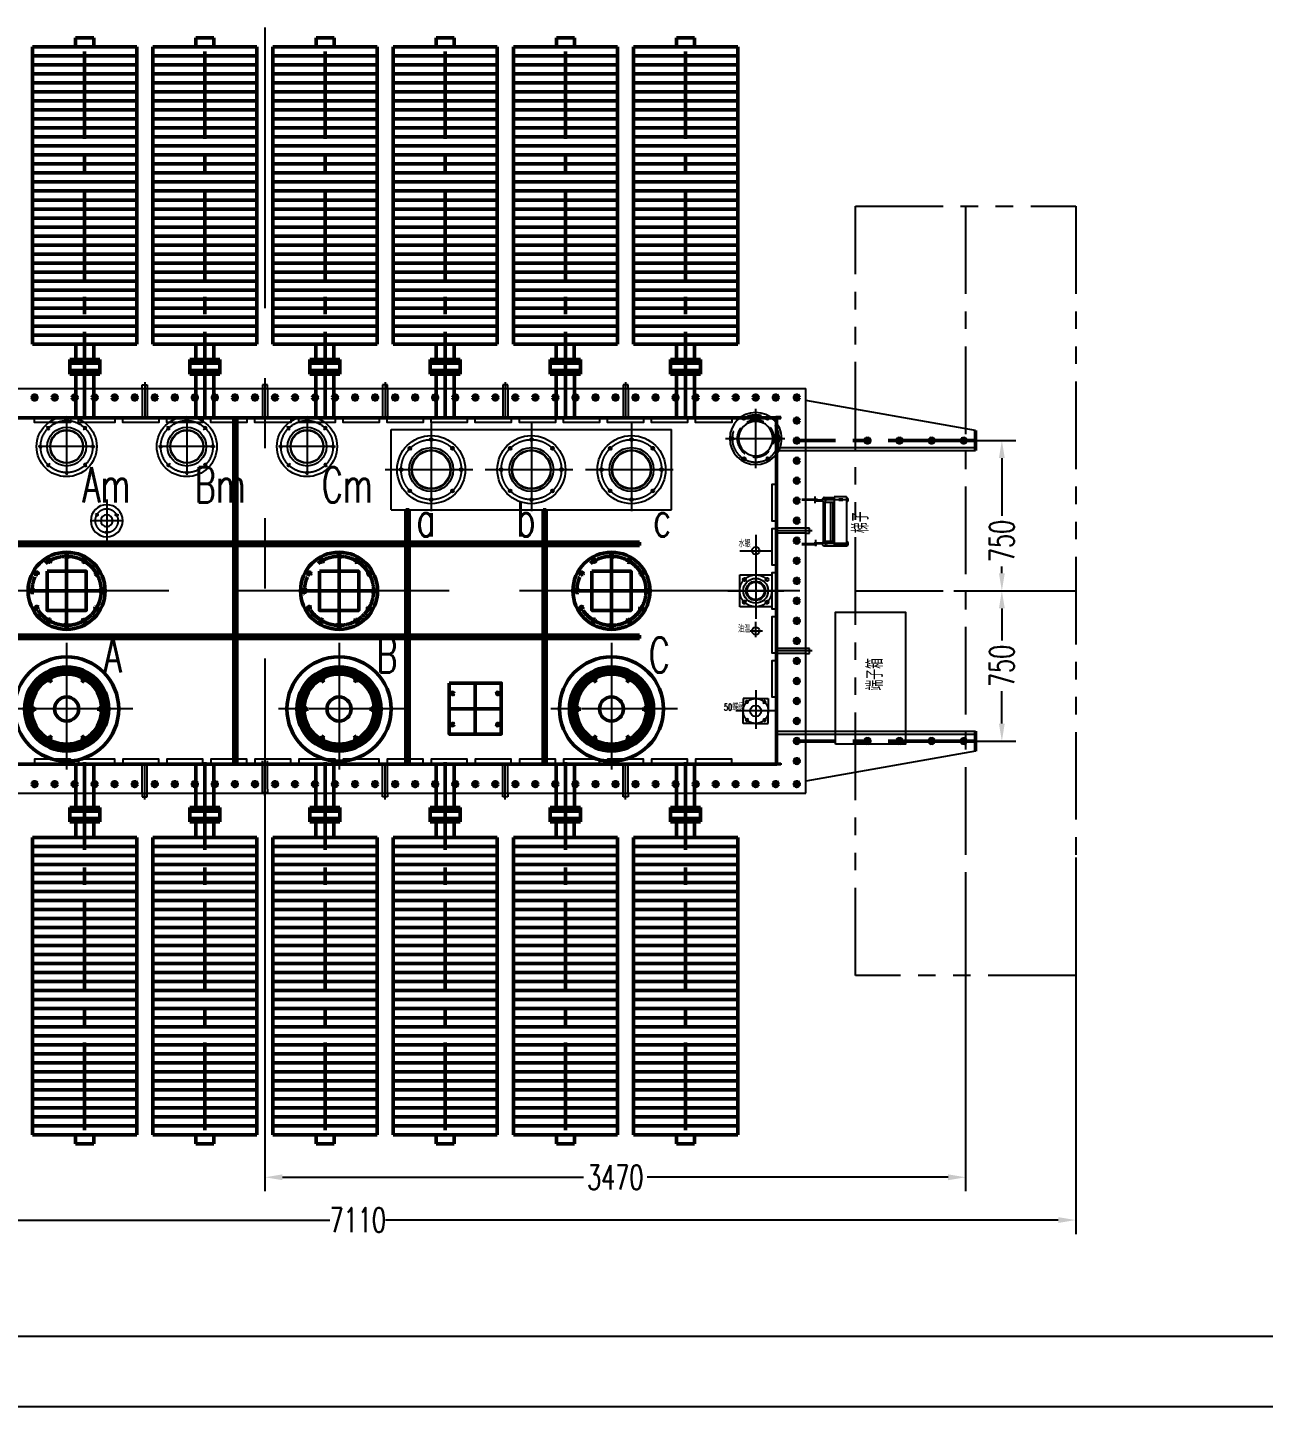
# Model space of a CAD drawing. Header units: millimetres. Extents: x -875 to 19915, y -350 to 14350.
# Drawn here: x 2705 to 8874, y -350 to 6534 of the extents above; entities that cross this region are included whole.
import ezdxf

# ---------------------------------------------------------------- set-up
doc = ezdxf.new("R2010")
doc.units = ezdxf.units.MM
doc.header["$LTSCALE"] = 350
for name, pattern in [('ACAD_ISO02W100', [15, 12, -3]), ('ACAD_ISO04W100', [30, 24, -3, 0, -3]), ('ACISOTGB', [9, 4, -1, 1, -1, 1, -1]), ('CENTER', [2, 1.25, -0.25, 0.25, -0.25]), ('DASHED', [0.75, 0.5, -0.25]), ('DASHED2', [0.375, 0.25, -0.125]), ('DIVIDE', [1.25, 0.5, -0.25, 0, -0.25, 0, -0.25]), ('PHANTOM', [2.5, 1.25, -0.25, 0.25, -0.25, 0.25, -0.25])]:
    doc.linetypes.add(name, pattern=pattern)
for name, color, linetype, lineweight in [('0粗实线层', 7, 'Continuous', 50), ('1虚线层', 5, 'DASHED', 25), ('2中心线层', 1, 'CENTER', 25), ('3双点划线层', 4, 'PHANTOM', 25), ('4细实线层', 2, 'Continuous', 25), ('5文字层', 6, 'Continuous', 25), ('6标注层', 3, 'Continuous', 25), ('tablist', 3, 'Continuous', 25), ('细实线', 3, 'Continuous', 20)]:
    doc.layers.add(name, color=color, linetype=linetype, lineweight=lineweight)
for name, color, linetype in [('1', 5, 'DASHED2'), ('2', 2, 'CENTER'), ('3中心线层', 1, 'CENTER'), ('4', 2, 'Continuous'), ('5', 3, 'Continuous'), ('6', 4, 'DIVIDE'), ('图框层', 7, 'Continuous')]:
    doc.layers.add(name, color=color, linetype=linetype)
doc.styles.add('PC_TEXTSTYLE', font='txt.shx', dxfattribs={"width": 0.67, "bigfont": 'hztxt.shx'})
doc.styles.add('TH_GBDIM', font='txt.shx', dxfattribs={"width": 0.67, "bigfont": 'hztxt.shx'})
doc.dimstyles.new('TH_GBDIM', dxfattribs={"dimscale": 35, "dimtxt": 3.5, "dimasz": 2.5, "dimexe": 2, "dimexo": 0, "dimgap": 1.5, "dimtad": 0, "dimtoh": 1, "dimdec": 1, "dimdsep": 46, "dimtxsty": 'TH_GBDIM', "dimcen": 2.5, "dimclrd": 3, "dimclre": 3, "dimclrt": 6, "dimadec": 0, "dimazin": 2, "dimtfac": 0.714286, "dimtdec": 1, "dimtmove": 0, "dimatfit": 3, "dimfxl": 0, "dimtzin": 0, "dimlwd": -1, "dimlwe": -1, "dimarcsym": 0})

# ---------------------------------------------------------------- blocks, each defined once
blk = doc.blocks.new('A$C2EB3477B')
at = {"linetype": 'Continuous'}
for p, q in [((-1187.5, 160), (-1212.5, 160)), ((-1212.5, 160), (-1212.5, 142)), ((-1187.5, 142), (-1187.5, 160))]:
    blk.add_line(p, q, dxfattribs=at)
at = {"color": 6, "linetype": 'Continuous'}
for p, q in [((-1212.5, 142), (-1212.5, 0)), ((-1187.5, 142), (-1187.5, 0))]:
    blk.add_line(p, q, dxfattribs=at)
at = {"color": 1, "linetype": 'CENTER'}
blk.add_line((-1200, 173.1), (-1200, 0), dxfattribs=at)
blk = doc.blocks.new('A$C24AE2132')
at = {"rotation": 270}
for p in [(0, -587.5), (0, -1187.5)]:
    blk.add_blockref('A$C2EB3477B', p, dxfattribs=at)
blk = doc.blocks.new('A$C0A3D0451')
for p, q in [((0, 1860.4), (0, 375.4)), ((520, 1860.4), (0, 1860.4)), ((520, 1860.4), (0, 1860.4)), ((520, 1860.4), (0, 1860.4)), ((520, 1860.4), (0, 1860.4)), ((520, 1860.4), (0, 1860.4)), ((520, 1860.4), (0, 1860.4)), ((215, 1860.4), (215, 1905.3)), ((305, 1905.3), (215, 1905.3)), ((305, 1860.4), (305, 1905.3)), ((520, 1860.4), (520, 375.4)), ((520, 1815.4), (0, 1815.4)), ((520, 1770.4), (0, 1770.4)), ((520, 1770.4), (0, 1770.4)), ((520, 1770.4), (0, 1770.4)), ((520, 1770.4), (0, 1770.4)), ((520, 1770.4), (0, 1770.4)), ((520, 1770.4), (0, 1770.4)), ((520, 1725.4), (0, 1725.4)), ((520, 1680.4), (0, 1680.4)), ((520, 1680.4), (0, 1680.4)), ((520, 1680.4), (0, 1680.4)), ((520, 1680.4), (0, 1680.4)), ((520, 1680.4), (0, 1680.4)), ((520, 1680.4), (0, 1680.4)), ((520, 1680.4), (0, 1680.4)), ((520, 1680.4), (0, 1680.4)), ((520, 1680.4), (0, 1680.4)), ((520, 1680.4), (0, 1680.4)), ((520, 1680.4), (0, 1680.4)), ((520, 1680.4), (0, 1680.4)), ((520, 1635.4), (0, 1635.4)), ((520, 1635.4), (0, 1635.4)), ((520, 1635.4), (0, 1635.4)), ((520, 1635.4), (0, 1635.4)), ((520, 1635.4), (0, 1635.4)), ((520, 1635.4), (0, 1635.4)), ((520, 1635.4), (0, 1635.4)), ((520, 1635.4), (0, 1635.4)), ((520, 1635.4), (0, 1635.4)), ((520, 1635.4), (0, 1635.4)), ((520, 1590.4), (0, 1590.4)), ((520, 1590.4), (0, 1590.4)), ((520, 1590.4), (0, 1590.4)), ((520, 1590.4), (0, 1590.4)), ((520, 1545.4), (0, 1545.4)), ((520, 1545.4), (0, 1545.4)), ((520, 1500.4), (0, 1500.4)), ((520, 1500.4), (0, 1500.4)), ((520, 1500.4), (0, 1500.4)), ((520, 1500.4), (0, 1500.4)), ((520, 1500.4), (0, 1500.4)), ((520, 1500.4), (0, 1500.4)), ((520, 1500.4), (0, 1500.4)), ((520, 1500.4), (0, 1500.4)), ((520, 1500.4), (0, 1500.4)), ((520, 1500.4), (0, 1500.4)), ((520, 1455.4), (0, 1455.4)), ((520, 1455.4), (0, 1455.4)), ((520, 1455.4), (0, 1455.4)), ((520, 1455.4), (0, 1455.4)), ((520, 1410.4), (0, 1410.4)), ((520, 1410.4), (0, 1410.4)), ((520, 1365.4), (0, 1365.4)), ((520, 1365.4), (0, 1365.4)), ((520, 1320.4), (0, 1320.4)), ((520, 1320.4), (0, 1320.4)), ((520, 1275.4), (0, 1275.4)), ((520, 1275.4), (0, 1275.4)), ((520, 1230.4), (0, 1230.4)), ((520, 1185.4), (0, 1185.4)), ((520, 1140.4), (0, 1140.4)), ((520, 1095.4), (0, 1095.4)), ((520, 1050.4), (0, 1050.4)), ((520, 1005.4), (0, 1005.4)), ((520, 960.4), (0, 960.4)), ((520, 915.4), (0, 915.4)), ((520, 870.4), (0, 870.4)), ((520, 825.4), (0, 825.4)), ((520, 780.4), (0, 780.4)), ((520, 735.4), (0, 735.4)), ((520, 690.4), (0, 690.4)), ((520, 645.4), (0, 645.4)), ((520, 600.4), (0, 600.4)), ((520, 555.4), (0, 555.4)), ((520, 510.4), (0, 510.4)), ((520, 465.4), (0, 465.4)), ((520, 420.4), (0, 420.4)), ((520, 420.4), (0, 420.4)), ((520, 375.4), (0, 375.4)), ((520, 375.4), (0, 375.4)), ((214.5, 298.4), (214.5, 375.4)), ((304.5, 298.4), (304.5, 375.4)), ((334.5, 298.4), (184.5, 298.4)), ((184.5, 280.4), (184.5, 298.4)), ((334.5, 280.4), (184.5, 280.4)), ((184.5, 280.4), (334.5, 280.4)), ((184.5, 244.4), (184.5, 280.4)), ((334.5, 280.4), (334.5, 298.4)), ((334.5, 244.4), (334.5, 280.4)), ((184.5, 244.4), (184.5, 226.4)), ((334.5, 244.4), (184.5, 244.4)), ((184.5, 226.4), (334.5, 226.4)), ((214.6, 154.3), (214.6, 226.4)), ((304.6, 154.3), (304.6, 226.4)), ((334.5, 244.4), (334.5, 226.4))]:
    blk.add_line(p, q)
at = {"color": 1, "linetype": 'CENTER'}
blk.add_line((260, 0), (260, 1860.4), dxfattribs=at)
at = {"color": 6, "linetype": 'Continuous'}
for p, q in [((214.6, 154.3), (214.6, 12.3)), ((304.6, 154.3), (304.6, 12.3))]:
    blk.add_line(p, q, dxfattribs=at)
blk = doc.blocks.new('A$C054D3DEA')
blk.add_circle((45, -45), 12)
at = {"layer": '2中心线层'}
for p, q in [((30, -45), (60, -45)), ((45, -30), (45, -60))]:
    blk.add_line(p, q, dxfattribs=at)
blk = doc.blocks.new('压力释放阀')
for centre, radius in [((77754.1, -43204.1), 130), ((77754.1, -43204.1), 86), ((77695.4, -43102.3), 7), ((77812.9, -43102.3), 7), ((77636.6, -43204.1), 7), ((77871.6, -43204.1), 7), ((77695.3, -43305.8), 7), ((77812.8, -43305.8), 7)]:
    blk.add_circle(centre, radius)
at = {"layer": '1'}
blk.add_circle((77754.1, -43204.1), 92.5, dxfattribs=at)
at = {"layer": '3中心线层'}
for p, q in [((77701, -43112), (77688.6, -43090.5)), ((77754.1, -43056.3), (77754.1, -43352)), ((77807.3, -43112.1), (77819.7, -43090.5)), ((77603.8, -43204.1), (77899.5, -43204.1)), ((77700.9, -43296), (77688.5, -43317.6)), ((77807.2, -43296.1), (77819.6, -43317.6))]:
    blk.add_line(p, q, dxfattribs=at)
blk.add_circle((77754.1, -43204.1), 117.5, dxfattribs=at)
at = {"layer": '4'}
for centre, start, end in [((77695.4, -43102.3), 300, 212.98545), ((77812.9, -43102.3), 240, 152.98545), ((77636.6, -43204.1), 0, 272.98545), ((77871.6, -43204.1), 180, 92.98545), ((77695.3, -43305.8), 60, 332.98545), ((77812.8, -43305.8), 120, 32.98545)]:
    blk.add_arc(centre, 8, start, end, dxfattribs=at)
blk = doc.blocks.new('A$C78037FF3')
for p, q in [((-180, -80), (-180, 80)), ((-180, 80), (-20, 80)), ((-20, 80), (-20, -80)), ((-20, -80), (-180, -80)), ((-100, -537.5), (-162.5, -537.5)), ((-162.5, -537.5), (-162.5, -600)), ((-100, -537.5), (-37.5, -537.5)), ((-37.5, -537.5), (-37.5, -600)), ((-162.5, -662.5), (-162.5, -600)), ((-37.5, -662.5), (-37.5, -600)), ((-100, -662.5), (-162.5, -662.5)), ((-100, -662.5), (-37.5, -662.5))]:
    blk.add_line(p, q)
for centre, radius in [((-156.5, 56.6), 8), ((-100, 0), 62), ((-100, 0), 48), ((-100, 0), 43.5), ((-43.4, 56.6), 8), ((-156.5, -56.6), 8), ((-43.4, -56.6), 8), ((-144.2, -555.8), 4.97), ((-100, -600), 27.5), ((-55.7, -555.8), 4.97), ((-144.2, -644.2), 4.97), ((-55.8, -644.2), 4.97)]:
    blk.add_circle(centre, radius)
at = {"layer": '2', "color": 1}
blk.add_circle((-100, 0), 80, dxfattribs=at)
at = {"layer": '2中心线层'}
for p, q in [((-100, 279), (-100, 121)), ((-179, 200), (-21, 200))]:
    blk.add_line(p, q, dxfattribs=at)
at = {"layer": '2中心线层', "color": 1}
for p, q in [((-100, 140), (-100, -140)), ((-240, 0), (40, 0))]:
    blk.add_line(p, q, dxfattribs=at)
at = {"layer": '3中心线层'}
for p, q in [((-128.4, 200), (-66.1, 200)), ((-128.4, -200), (-66.1, -200)), ((-100, -230.6), (-100, -154.4)), ((-137.6, -562.3), (-150.7, -549.3)), ((-100, -495.7), (-100, -688.9)), ((-62.3, -562.3), (-49.3, -549.3)), ((-2.7, -600), (-198.6, -600)), ((-137.6, -637.7), (-150.7, -650.7)), ((-62.3, -637.6), (-49.3, -650.7))]:
    blk.add_line(p, q, dxfattribs=at)
blk.add_circle((-100, -600), 62.5, dxfattribs=at)
for centre, start, end in [((-144.2, -555.8), 306.11301, 241.07282), ((-55.7, -555.8), 298.92718, 233.88699), ((-144.2, -644.2), 118.92718, 53.88699), ((-55.8, -644.2), 126.11301, 61.07282)]:
    blk.add_arc(centre, 6, start, end, dxfattribs=at)
at = {"layer": '6', "color": 0, "linetype": 'ByBlock'}
for centre in [(-100, 200), (-100, -200)]:
    blk.add_circle(centre, 19, dxfattribs=at)
at = {"layer": '细实线'}
for centre, start, end in [((-156.5, 56.6), 315, 228.22459), ((-43.4, 56.6), 225, 138.22459), ((-156.5, -56.6), 45, 318.22459), ((-43.4, -56.6), 135, 48.22459)]:
    blk.add_arc(centre, 9, start, end, dxfattribs=at)
at = {"xscale": -1, "rotation": 180.0000000000057}
blk.add_blockref('压力释放阀', (-77854.1, -42444.1), dxfattribs=at)
at = {"color": 6, "char_height": 33.746, "width": 836.407, "attachment_point": 1, "style": 'TH_GBDIM'}
for s, insert in [('{\\Ftxt,hztxt|c134;水银}', (-186.2, 251.7)), ('{\\Ftxt,hztxt|c134;油温}', (-5032.2, 70.3)), ('{\\Ftxt,hztxt|c134;油温}', (-188.3, -173.7)), ('50{\\Ftxt,hztxt|c134;蝶阀}', (-258.5, -563.8))]:
    blk.add_mtext(s, dxfattribs=dict(at, insert=insert))
blk = doc.blocks.new('接地套管')
for centre, radius in [((10375.7, -37878.9), 80), ((10325.5, -37849.9), 4), ((10375.7, -37878.9), 30), ((10426, -37849.9), 4), ((10375.7, -37936.9), 4)]:
    blk.add_circle(centre, radius)
at = {"layer": '1虚线层'}
for centre, start, end in [((10325.5, -37849.9), 150, 62.9649), ((10426, -37849.9), 30, 302.9649), ((10375.7, -37936.9), 270, 182.9649)]:
    blk.add_arc(centre, 6, start, end, dxfattribs=at)
at = {"layer": '2中心线层'}
for p, q in [((10375.7, -37772.8), (10375.7, -37984.9)), ((10375.7, -37795.9), (10375.7, -37961.9)), ((10292.7, -37878.9), (10458.7, -37878.9))]:
    blk.add_line(p, q, dxfattribs=at)
blk.add_circle((10375.7, -37878.9), 58, dxfattribs=at)
blk = doc.blocks.new('低压')
at = {"color": 1}
for p, q in [((-405, 169.8), (-405, 150.2)), ((95, 169.8), (95, 150.2)), ((595, 169.8), (595, 150.2)), ((-518, 123), (-504.1, 109.1)), ((-292, 123), (-305.9, 109.1)), ((-18, 123), (-4.1, 109.1)), ((208, 123), (194.1, 109.1)), ((482, 123), (495.9, 109.1)), ((708, 123), (694.1, 109.1)), ((-564.8, 10), (-545.2, 10)), ((-245.2, 10), (-264.8, 10)), ((-64.8, 10), (-45.2, 10)), ((254.8, 10), (235.2, 10)), ((435.2, 10), (454.8, 10)), ((754.8, 10), (735.2, 10)), ((-518, -103), (-504.1, -89.1)), ((-405, -149.8), (-405, -130.2)), ((-292, -103), (-305.9, -89.1)), ((-18, -103), (-4.1, -89.1)), ((95, -149.8), (95, -130.2)), ((208, -103), (194.1, -89.1)), ((482, -103), (495.9, -89.1)), ((595, -149.8), (595, -130.2)), ((708, -103), (694.1, -89.1))]:
    blk.add_line(p, q, dxfattribs=at)
for centre, radius in [((-405, 10), 170), ((-405, 160), 7), ((95, 10), 170), ((95, 160), 7), ((595, 10), 170), ((595, 160), 7), ((-511.1, 116.1), 7), ((-405, 10), 110), ((-405, 10), 98), ((-405, 10), 95), ((-298.9, 116.1), 7), ((-11.1, 116.1), 7), ((95, 10), 110), ((95, 10), 98), ((95, 10), 95), ((201.1, 116.1), 7), ((488.9, 116.1), 7), ((595, 10), 110), ((595, 10), 98), ((595, 10), 95), ((701.1, 116.1), 7), ((-555, 10), 7), ((-255, 10), 7), ((-55, 10), 7), ((245, 10), 7), ((445, 10), 7), ((745, 10), 7), ((-511.1, -96.1), 7), ((-405, -140), 7), ((-298.9, -96.1), 7), ((-11.1, -96.1), 7), ((95, -140), 7), ((201.1, -96.1), 7), ((488.9, -96.1), 7), ((595, -140), 7), ((701.1, -96.1), 7)]:
    blk.add_circle(centre, radius)
at = {"color": 1, "linetype": 'ACAD_ISO02W100'}
for centre in [(-405, 10), (95, 10), (595, 10)]:
    blk.add_circle(centre, 150, dxfattribs=at)
at = {"color": 1}
for centre, start, end in [((-405, 160), 181.43254, 90), ((95, 160), 181.43254, 90), ((595, 160), 181.43254, 90), ((-511.1, 116.1), 226.43254, 135), ((-298.9, 116.1), 136.43254, 45), ((-11.1, 116.1), 226.43254, 135), ((201.1, 116.1), 136.43254, 45), ((488.9, 116.1), 226.43254, 135), ((701.1, 116.1), 136.43254, 45), ((-555, 10), 271.43254, 180), ((-255, 10), 91.43254, 0), ((-55, 10), 271.43254, 180), ((245, 10), 91.43254, 0), ((445, 10), 271.43254, 180), ((745, 10), 91.43254, 0), ((-511.1, -96.1), 316.43254, 225), ((-405, -140), 1.43254, 270), ((-298.9, -96.1), 46.43254, 315), ((-11.1, -96.1), 316.43254, 225), ((95, -140), 1.43254, 270), ((201.1, -96.1), 46.43254, 315), ((488.9, -96.1), 316.43254, 225), ((595, -140), 1.43254, 270), ((701.1, -96.1), 46.43254, 315)]:
    blk.add_arc(centre, 6, start, end, dxfattribs=at)
at = {"layer": '2中心线层'}
for p, q in [((-405, 240), (-405, -220)), ((95, 240), (95, -220)), ((595, 240), (595, -220)), ((-405, 197), (-405, 63)), ((-405, 185), (-405, -165)), ((-405, 185), (-405, -165)), ((95, 185), (95, -165)), ((95, 185), (95, -165)), ((595, 185), (595, -165)), ((-635, 10), (-175, 10)), ((-580, 10), (-245, 10)), ((-565, 10), (-230, 10)), ((-565, 10), (-230, 10)), ((-135, 10), (325, 10)), ((-65, 10), (255, 10)), ((-65, 10), (255, 10)), ((-65, 10), (270, 10)), ((-65, 10), (270, 10)), ((365, 10), (825, 10)), ((435, 10), (770, 10)), ((435, 10), (770, 10))]:
    blk.add_line(p, q, dxfattribs=at)
at = {"layer": '5'}
for p, q in [((-605, 210), (795, 210)), ((-605, -190), (-605, 210)), ((795, -190), (795, 210)), ((-605, -190), (795, -190))]:
    blk.add_line(p, q, dxfattribs=at)
blk = doc.blocks.new('A$C3BF94C2C')
at = {"color": 1, "linetype": 'ACAD_ISO04W100'}
for p, q in [((140, 258.6), (140, 281.6)), ((56.1, 223.9), (39.8, 240.2)), ((223.9, 223.9), (240.2, 240.2)), ((21.4, 140), (-1.6, 140)), ((258.6, 140), (281.6, 140)), ((56.1, 56.1), (39.8, 39.8)), ((140, 21.4), (140, -1.6)), ((223.9, 56.1), (240.2, 39.8))]:
    blk.add_line(p, q, dxfattribs=at)
at = {"color": 1}
for p, q in [((140, 280), (140, 0)), ((280, 140), (0, 140))]:
    blk.add_line(p, q, dxfattribs=at)
for centre, radius in [((140, 140), 150), ((140, 140), 97), ((48.1, 231.9), 4.5), ((140, 140), 83), ((140, 140), 81), ((140, 270), 4.5), ((231.9, 231.9), 4.5), ((10, 140), 4.5), ((270, 140), 4.5), ((48.1, 48.1), 4.5), ((140, 10), 4.5), ((231.9, 48.1), 4.5)]:
    blk.add_circle(centre, radius)
at = {"color": 1, "linetype": 'ACAD_ISO04W100'}
blk.add_circle((140, 140), 130, dxfattribs=at)
at = {"layer": '4'}
for centre, start, end in [((140, 270), 358.36275, 270), ((48.1, 231.9), 43.36275, 315), ((231.9, 231.9), 313.36275, 225), ((10, 140), 88.36275, 0), ((270, 140), 268.36275, 180), ((48.1, 48.1), 133.36275, 45), ((140, 10), 178.36275, 90), ((231.9, 48.1), 223.36275, 135)]:
    blk.add_arc(centre, 6, start, end, dxfattribs=at)
blk = doc.blocks.new('A$C1DED59E8')
at = {"color": 1, "linetype": 'CENTER'}
for p, q in [((850, 774.1), (-42, 774.1)), ((850, -725.9), (-42, -725.9))]:
    blk.add_line(p, q, dxfattribs=at)
at = {"layer": '0粗实线层', "color": 3}
for p, q in [((850, 724.1), (850, 824.1)), ((850, -675.9), (850, -775.9))]:
    blk.add_line(p, q, dxfattribs=at)
at = {"layer": '0粗实线层'}
for centre in [(309.9, 774.1), (469.9, 774.1), (629.9, 774.1), (789.9, 774.1), (309.9, -725.9), (469.9, -725.9), (629.9, -725.9), (789.9, -725.9)]:
    blk.add_circle(centre, 12, dxfattribs=at)
at = {"layer": '2中心线层'}
for p, q in [((294.9, 774.1), (324.9, 774.1)), ((309.9, 789.1), (309.9, 759.1)), ((454.9, 774.1), (484.9, 774.1)), ((469.9, 789.1), (469.9, 759.1)), ((614.9, 774.1), (644.9, 774.1)), ((629.9, 789.1), (629.9, 759.1)), ((774.9, 774.1), (804.9, 774.1)), ((789.9, 789.1), (789.9, 759.1)), ((294.9, -725.9), (324.9, -725.9)), ((309.9, -740.9), (309.9, -710.9)), ((454.9, -725.9), (484.9, -725.9)), ((469.9, -740.9), (469.9, -710.9)), ((614.9, -725.9), (644.9, -725.9)), ((629.9, -740.9), (629.9, -710.9)), ((774.9, -725.9), (804.9, -725.9)), ((789.9, -740.9), (789.9, -710.9))]:
    blk.add_line(p, q, dxfattribs=at)
at = {"layer": '5'}
for p, q in [((850, 824.1), (2, 974.1)), ((-140, 740.1), (850, 740.1)), ((-140, 724.1), (850, 724.1)), ((-140, 724.1), (850, 724.1)), ((-140, -675.9), (850, -675.9)), ((-140, -675.9), (850, -675.9)), ((-140, -691.9), (850, -691.9)), ((850, -775.9), (2, -925.9))]:
    blk.add_line(p, q, dxfattribs=at)
blk = doc.blocks.new('A$C35585630')
at = {"layer": '3双点划线层', "color": 0}
for p, q in [((1067, 3840), (-33, 3840)), ((-33, 3840), (-33, 0)), ((1067, 0), (1067, 3840)), ((-33, 0), (1067, 0))]:
    blk.add_line(p, q, dxfattribs=at)
at = {"layer": '3双点划线层', "color": 1, "linetype": 'CENTER'}
for p, q in [((517, 0), (517, 3840)), ((-33, 1920), (1067, 1920))]:
    blk.add_line(p, q, dxfattribs=at)
blk = doc.blocks.new('*D86')
at = {"layer": '6标注层', "color": 3}
for p, q in [((7305.7, 4471.8), (7638.5, 4471.8)), ((7568.5, 4384.3), (7568.5, 4096.8)), ((7568.5, 3809.3), (7568.5, 3844)), ((7328.3, 3721.8), (7638.5, 3721.8))]:
    blk.add_line(p, q, dxfattribs=at)
for points in [[(7553.9, 4384.3), (7583, 4384.3), (7568.5, 4471.8)], [(7553.9, 3809.3), (7583, 3809.3), (7568.5, 3721.8)]]:
    blk.add_solid(points, dxfattribs=at)
at = {"layer": 'Defpoints', "color": 0}
for p in [(7305.7, 4471.8), (7328.3, 3721.8), (7568.5, 3721.8)]:
    blk.add_point(p, dxfattribs=at)
at = {"layer": '6标注层', "color": 6, "insert": (7568.5, 3970.4), "char_height": 122.5, "attachment_point": 5, "rotation": 90, "style": 'TH_GBDIM'}
blk.add_mtext('750', dxfattribs=at)
blk = doc.blocks.new('*D76')
at = {"layer": '6标注层', "color": 3}
for p, q in [((7338.3, 3721.8), (7638.5, 3721.8)), ((7568.5, 3634.3), (7568.5, 3473.2)), ((7568.5, 3059.3), (7568.5, 3220.4)), ((7308.9, 2971.8), (7638.5, 2971.8))]:
    blk.add_line(p, q, dxfattribs=at)
for points in [[(7553.9, 3634.3), (7583, 3634.3), (7568.5, 3721.8)], [(7553.9, 3059.3), (7583, 3059.3), (7568.5, 2971.8)]]:
    blk.add_solid(points, dxfattribs=at)
at = {"layer": 'Defpoints', "color": 0}
for p in [(7338.3, 3721.8), (7568.5, 3721.8), (7308.9, 2971.8)]:
    blk.add_point(p, dxfattribs=at)
at = {"layer": '6标注层', "color": 6, "insert": (7568.5, 3346.8), "char_height": 122.5, "attachment_point": 5, "rotation": 90, "style": 'TH_GBDIM'}
blk.add_mtext('750', dxfattribs=at)
blk = doc.blocks.new('A$C365F7111')
at = {"layer": '0粗实线层', "color": 1, "linetype": 'CENTER'}
for p, q in [((130, 256.1), (130, 2.1)), ((260, 125), (0, 125))]:
    blk.add_line(p, q, dxfattribs=at)
at = {"layer": '0粗实线层'}
blk.add_lwpolyline([(0, 254), (260, 254), (260, 0), (0, 0)], close=True, dxfattribs=at)
for centre in [(17.5, 202.5), (242.5, 202.5), (17.5, 47.5), (242.5, 47.5)]:
    blk.add_circle(centre, 6, dxfattribs=at)
at = {"layer": '2中心线层'}
for p, q in [((17.5, 210.7), (17.5, 194.3)), ((242.5, 210.7), (242.5, 194.3)), ((8.9, 202.5), (26.1, 202.5)), ((233.9, 202.5), (251.1, 202.5)), ((8.9, 47.5), (26.1, 47.5)), ((17.5, 55.7), (17.5, 39.3)), ((233.9, 47.5), (251.1, 47.5)), ((242.5, 55.7), (242.5, 39.3))]:
    blk.add_line(p, q, dxfattribs=at)
blk = doc.blocks.new('A$C709F07F8')
at = {"layer": '0粗实线层', "color": 2}
for p, q in [((50, 1590), (66, 1590)), ((50, -130), (50, 1590)), ((66, 1590), (66, -130)), ((1210, -130), (1210, 1590)), ((1210, 1590), (1226, 1590)), ((1226, 1590), (1226, -130)), ((2070, -130), (2070, 1135)), ((2070, 1135), (2086, 1135)), ((2086, 1135), (2086, -130)), ((2754.7, -130), (2754.7, 1135)), ((2754.7, 1135), (2770.7, 1135)), ((2770.7, 1135), (2770.7, -130)), ((66, 973), (1210, 973)), ((1226, 973), (2070, 973)), ((2086, 973), (2754.7, 973)), ((2770.7, 973), (3236, 973)), ((3236, 957), (3236, 973)), ((66, 957), (1210, 957)), ((1226, 957), (2070, 957)), ((2086, 957), (2754.7, 957)), ((2770.7, 957), (3236, 957)), ((66, 508), (690.5, 508)), ((66, 492), (673.4, 492)), ((631.5, 508), (1210, 508)), ((648.7, 492), (1210, 492)), ((1226, 508), (2040.1, 508)), ((1226, 492), (2022.9, 492)), ((1991.5, 508), (2070, 508)), ((2008.7, 492), (2070, 492)), ((2086, 508), (2754.7, 508)), ((2086, 492), (2754.7, 492)), ((2770.7, 508), (3236, 508)), ((2770.7, 492), (3236, 492)), ((3236, 508), (3236, 492)), ((66, -130), (50, -130)), ((1226, -130), (1210, -130)), ((2086, -130), (2070, -130)), ((2770.7, -130), (2754.7, -130))]:
    blk.add_line(p, q, dxfattribs=at)
blk = doc.blocks.new('*D80')
at = {"layer": '6标注层', "color": 3}
for p, q in [((768.7, 3468.5), (768.7, 510.4)), ((7937.5, 2389.8), (7937.5, 510.4)), ((856.2, 580.4), (4214.4, 580.4)), ((7850, 580.4), (4491.8, 580.4))]:
    blk.add_line(p, q, dxfattribs=at)
for points in [[(856.2, 595), (856.2, 565.8), (768.7, 580.4)], [(7850, 595), (7850, 565.8), (7937.5, 580.4)]]:
    blk.add_solid(points, dxfattribs=at)
at = {"layer": 'Defpoints', "color": 0}
for p in [(768.7, 3468.5), (7937.5, 2389.8), (768.7, 580.4)]:
    blk.add_point(p, dxfattribs=at)
at = {"layer": '6标注层', "color": 6, "insert": (4353.1, 580.4), "char_height": 122.5, "attachment_point": 5, "style": 'TH_GBDIM'}
blk.add_mtext('7110{}{}', dxfattribs=at)
blk = doc.blocks.new('*D89')
at = {"layer": '6标注层', "color": 3}
for p, q in [((3889.7, 2885.6), (3889.7, 724)), ((7387.5, 2262.9), (7387.5, 724)), ((3977.2, 794), (5479.4, 794)), ((7300, 794), (5797.8, 794))]:
    blk.add_line(p, q, dxfattribs=at)
for points in [[(3977.2, 808.6), (3977.2, 779.4), (3889.7, 794)], [(7300, 808.6), (7300, 779.4), (7387.5, 794)]]:
    blk.add_solid(points, dxfattribs=at)
at = {"layer": 'Defpoints', "color": 0}
for p in [(3889.7, 2885.6), (7387.5, 2262.9), (7387.5, 794)]:
    blk.add_point(p, dxfattribs=at)
at = {"layer": '6标注层', "color": 6, "insert": (5638.6, 794), "char_height": 122.5, "attachment_point": 5, "style": 'TH_GBDIM'}
blk.add_mtext('3470{}{}', dxfattribs=at)
blk = doc.blocks.new('A$C1BDF25AB')
at = {"color": 5}
blk.add_lwpolyline([(5, 19), (185, 19), (185, 39), (5, 39)], close=True, dxfattribs=at)
blk = doc.blocks.new('A$C18575D70')
at = {"layer": '0粗实线层'}
h = blk.add_hatch(color=256, dxfattribs=at)
edge = h.paths.add_edge_path()
edge.add_arc((330, 330), 210, 0, 360)
edge = h.paths.add_edge_path(flags=16)
edge.add_arc((330, 330), 204, 0, 360)
at = {"layer": '0粗实线层', "color": 1, "linetype": 'CENTER'}
for p, q in [((232.5, 498.9), (253.9, 461.8)), ((427.8, 498.8), (406.4, 461.7)), ((134.7, 329.9), (177.5, 329.9)), ((525.3, 329.6), (482.5, 329.6)), ((232.2, 160.6), (253.6, 197.7)), ((427.5, 160.5), (406.1, 197.6))]:
    blk.add_line(p, q, dxfattribs=at)
at = {"layer": '0粗实线层'}
for centre, radius in [((330, 330), 260), ((330, 330), 210), ((330, 330), 204), ((330, 330), 190), ((242.5, 481), 10), ((417.5, 481), 10), ((330, 330), 60), ((155, 329.4), 10), ((505, 329.4), 10), ((242.5, 177.8), 10), ((417.5, 177.8), 10)]:
    blk.add_circle(centre, radius, dxfattribs=at)
at = {"layer": '0粗实线层', "color": 6}
blk.add_circle((330, 330), 200, dxfattribs=at)
at = {"layer": '0粗实线层', "color": 1}
blk.add_circle((330, 329.4), 175, dxfattribs=at)
at = {"layer": '2中心线层'}
for p, q in [((330, 660), (330, 0)), ((330, 640), (330, 20)), ((330, 624.9), (330, 119.9)), ((330, 527.9), (330, 141.9)), ((330, 480), (330, 180)), ((330, 444.9), (330, 144.9)), ((660, 330), (0, 330)), ((640, 330), (20, 330)), ((500, 330), (180, 330))]:
    blk.add_line(p, q, dxfattribs=at)
blk = doc.blocks.new('A$C3F37093B')
at = {"layer": '0粗实线层', "color": 1, "linetype": 'CENTER'}
for p, q in [((0, -192.5), (0, 192.5)), ((192.5, 0), (-192.5, 0))]:
    blk.add_line(p, q, dxfattribs=at)
at = {"layer": '0粗实线层'}
blk.add_lwpolyline([(-98, 98), (98, 98), (98, -98), (-98, -98)], close=True, dxfattribs=at)
at = {"layer": '0粗实线层', "linetype": 'ByBlock'}
blk.add_circle((0, 0), 192.5, dxfattribs=at)
at = {"layer": '0粗实线层', "color": 1, "linetype": 'CENTER'}
for centre, radius in [((0, 0), 172.5), ((-86.2, 149.4), 6), ((0, 172.5), 6), ((86.2, 149.4), 6), ((-149.4, 86.2), 6), ((149.4, 86.2), 6), ((-172.5, 0), 6), ((172.5, 0), 6), ((-149.4, -86.2), 6), ((149.4, -86.2), 6), ((-86.2, -149.4), 6), ((0, -172.5), 6), ((86.2, -149.4), 6)]:
    blk.add_circle(centre, radius, dxfattribs=at)
at = {"layer": '0粗实线层'}
for centre, start, end in [((-86.2, 149.4), 300, 211.32872), ((0, 172.5), 300, 211.32872), ((86.2, 149.4), 240, 151.32872), ((-149.4, 86.2), 330, 241.32872), ((149.4, 86.2), 210, 121.32872), ((-172.5, 0), 0, 271.32872), ((172.5, 0), 180, 91.32872), ((-149.4, -86.2), 30, 301.32872), ((149.4, -86.2), 150, 61.32872), ((-86.2, -149.4), 60, 331.32872), ((0, -172.5), 90, 1.32872), ((86.2, -149.4), 120, 31.32872)]:
    blk.add_arc(centre, 8, start, end, dxfattribs=at)

msp = doc.modelspace()

# ---------------------------------------------------------------- linework, layer by layer
at = {"color": 1, "linetype": 'ACISOTGB'}
for p, q in [((3889.66, 6533.71), (3889.66, 2731.83)), ((6559.66, 3721.83), (1219.66, 3721.83))]:
    msp.add_line(p, q, dxfattribs=at)
at = {"color": 0}
for p, q in [((1189.66, 4731.83), (6589.66, 4731.83)), ((6589.66, 2711.83), (6589.66, 4731.83)), ((1189.66, 2711.83), (6589.66, 2711.83))]:
    msp.add_line(p, q, dxfattribs=at)
at = {"color": 6}
for p, q in [((1324.66, 4589.83), (6444.66, 4589.83)), ((1324.66, 4581.83), (6444.66, 4581.83)), ((6464.66, 4589.83), (6439.66, 4589.83)), ((6439.66, 2861.83), (6439.66, 4581.83)), ((6439.66, 4581.83), (6464.66, 4581.83)), ((6447.66, 2861.83), (6447.66, 4581.83)), ((6464.66, 4581.83), (6464.66, 4589.83)), ((1324.66, 2861.83), (6444.66, 2861.83)), ((1324.66, 2853.83), (6444.66, 2853.83)), ((6439.66, 2861.83), (6464.66, 2861.83)), ((6464.66, 2853.83), (6439.66, 2853.83)), ((6464.66, 2861.83), (6464.66, 2853.83))]:
    msp.add_line(p, q, dxfattribs=at)
at = {"color": 2}
msp.add_lwpolyline([(6737.74, 2955.83), (6737.74, 3615.83), (7087.74, 3615.83), (7087.74, 2955.83)], close=True, dxfattribs=at)
at = {"layer": '2中心线层'}
for p, q in [((6801.32, 4176.24), (6671.05, 4176.24)), ((6800.35, 3957.42), (6671.05, 3957.42))]:
    msp.add_line(p, q, dxfattribs=at)
at = {"layer": '4细实线层'}
for p, q in [((6569.69, 4179.72), (6647.5, 4179.72)), ((6569.69, 4175.6), (6671.06, 4175.6)), ((6633.93, 4175.6), (6633.93, 4171.49)), ((6633.93, 4171.49), (6671.97, 4171.49)), ((6647.5, 4179.78), (6647.5, 4175.6)), ((6676.09, 4166.43), (6676.09, 3966.97)), ((6681.3, 4187.12), (6731.5, 4187.12)), ((6681.3, 4164.45), (6731.5, 4164.49)), ((6684.24, 4165.86), (6684.24, 3967.54)), ((6712.5, 4164.49), (6712.5, 3968.91)), ((6724.86, 4164.49), (6724.86, 3968.91)), ((6792.81, 4190.95), (6730.82, 4190.95)), ((6731.5, 4190.95), (6731.5, 3946.65)), ((6755.29, 4173.36), (6755.29, 4181.17)), ((6755.29, 4181.17), (6774.8, 4181.17)), ((6774.8, 4173.36), (6755.29, 4173.36)), ((6774.8, 4181.17), (6774.8, 4173.36)), ((6792.81, 4190.95), (6792.81, 3946.65)), ((6569.69, 3957.39), (6671.05, 3957.39)), ((6569.69, 3953.29), (6645.54, 3953.29)), ((6631.96, 3961.51), (6631.96, 3957.39)), ((6631.96, 3961.51), (6671.81, 3961.51)), ((6645.54, 3957.39), (6645.54, 3953.29)), ((6681.3, 3968.91), (6731.5, 3968.91)), ((6681.3, 3946.29), (6794.05, 3946.29)), ((6690.19, 3957.39), (6699.94, 3957.39)), ((6792.81, 3946.65), (6731.5, 3946.65)), ((6792.51, 3955.49), (6731.58, 3955.49)), ((6740.78, 3946.65), (6740.78, 3949.36)), ((6740.78, 3949.36), (6753.43, 3949.36)), ((6740.78, 3945.14), (6740.78, 3946.29)), ((6753.43, 3945.14), (6740.78, 3945.14)), ((6753.43, 3949.36), (6753.43, 3946.65)), ((6753.43, 3946.29), (6753.43, 3945.14)), ((6774.12, 3946.65), (6774.12, 3949.36)), ((6774.12, 3949.36), (6786.77, 3949.36)), ((6774.12, 3945.14), (6774.12, 3946.29)), ((6786.77, 3945.14), (6774.12, 3945.14)), ((6786.77, 3949.36), (6786.77, 3946.65)), ((6786.77, 3946.29), (6786.77, 3945.14))]:
    msp.add_line(p, q, dxfattribs=at)
at = {"layer": '4细实线层', "color": 1}
for p, q in [((6635.61, 4193.18), (6635.61, 4159.43)), ((6638.78, 3976.06), (6638.78, 3944.04))]:
    msp.add_line(p, q, dxfattribs=at)
at = {"layer": '4细实线层'}
for centre, radius, start, end in [((6682.44, 4175.78), 11.39, 95.734436, 264.265564), ((6678.53, 4175.78), 11.67, 283.743264, 76.256736), ((6789.64, 4176.04), 11.68, 283.795669, 76.204331), ((6682.43, 3957.62), 11.39, 95.709095, 264.290905), ((6678.55, 3957.6), 11.64, 283.636049, 76.363951), ((6789.64, 3957.36), 11.68, 283.795669, 76.204331)]:
    msp.add_arc(centre, radius, start, end, dxfattribs=at)
at = {"layer": 'tablist'}
msp.add_line((-875, -350), (19915, -350), dxfattribs=at)
at = {"layer": '图框层'}
msp.add_line((0, 0), (19565, 0), dxfattribs=at)

# ---------------------------------------------------------------- block references
at = {"xscale": -1, "rotation": 180}
for name, p in [('A$C35585630', (6870.53, 5641.84)), ('A$C1BDF25AB', (2734.66, 4600.86)), ('A$C1BDF25AB', (2954.66, 4600.86)), ('A$C1BDF25AB', (3174.66, 4600.86)), ('A$C1BDF25AB', (3394.66, 4600.86)), ('A$C1BDF25AB', (3614.66, 4600.86)), ('A$C1BDF25AB', (3834.66, 4600.86)), ('A$C1BDF25AB', (4054.66, 4600.86)), ('A$C1BDF25AB', (4274.66, 4600.86)), ('A$C1BDF25AB', (4494.66, 4600.86)), ('A$C1BDF25AB', (4714.66, 4600.86)), ('A$C1BDF25AB', (4934.66, 4600.86)), ('A$C1BDF25AB', (5154.66, 4600.86)), ('A$C1BDF25AB', (5374.66, 4600.86)), ('A$C1BDF25AB', (5594.66, 4600.86)), ('A$C1BDF25AB', (5814.66, 4600.86)), ('A$C1BDF25AB', (6034.66, 4600.86)), ('A$C2EB3477B', (5089.66, 2873.83)), ('A$C2EB3477B', (5689.66, 2853.83)), ('A$C2EB3477B', (6289.66, 2853.83)), ('A$C2EB3477B', (6889.66, 2853.83))]:
    msp.add_blockref(name, p, dxfattribs=at)
at = {"xscale": -1}
for name, p in [('A$C2EB3477B', (2089.66, 4589.83)), ('接地套管', (13475.41, 41950.71))]:
    msp.add_blockref(name, p, dxfattribs=at)
for name, p in [('A$C2EB3477B', (5089.66, 4589.83)), ('A$C2EB3477B', (5689.66, 4589.83)), ('A$C2EB3477B', (6289.66, 4589.83)), ('A$C2EB3477B', (6889.66, 4589.83)), ('A$C78037FF3', (6439.66, 3721.83)), ('A$C709F07F8', (2523.65, 2991.83)), ('A$C3BF94C2C', (2759.66, 4301.83)), ('A$C3BF94C2C', (3359.66, 4301.83)), ('A$C3BF94C2C', (3959.66, 4301.83)), ('低压', (5124.66, 4316.83)), ('A$C24AE2132', (6447.66, 3409.33)), ('A$C18575D70', (2569.66, 2801.83)), ('A$C18575D70', (3929.66, 2801.83)), ('A$C18575D70', (5289.66, 2801.83)), ('A$C365F7111', (4809.66, 3006.83)), ('A$C1BDF25AB', (2734.66, 2842.8)), ('A$C1BDF25AB', (2954.66, 2842.8)), ('A$C1BDF25AB', (3174.66, 2842.8)), ('A$C1BDF25AB', (3394.66, 2842.8)), ('A$C1BDF25AB', (3614.66, 2842.8)), ('A$C1BDF25AB', (3834.66, 2842.8)), ('A$C1BDF25AB', (4054.66, 2842.8)), ('A$C1BDF25AB', (4274.66, 2842.8)), ('A$C1BDF25AB', (4494.66, 2842.8)), ('A$C1BDF25AB', (4714.66, 2842.8)), ('A$C1BDF25AB', (4934.66, 2842.8)), ('A$C1BDF25AB', (5154.66, 2842.8)), ('A$C1BDF25AB', (5374.66, 2842.8)), ('A$C1BDF25AB', (5594.66, 2842.8)), ('A$C1BDF25AB', (5814.66, 2842.8)), ('A$C1BDF25AB', (6034.66, 2842.8))]:
    msp.add_blockref(name, p)
for name, p, rotation in [('A$C1BDF25AB', (6458.7, 4066.83), 90), ('A$C1BDF25AB', (6458.7, 3846.83), 90), ('A$C1BDF25AB', (6458.7, 3626.83), 90), ('A$C1BDF25AB', (6458.7, 3406.83), 90), ('A$C1BDF25AB', (6458.7, 3186.83), 90), ('A$C2EB3477B', (2089.66, 2853.83), 180)]:
    msp.add_blockref(name, p, dxfattribs=dict(rotation=rotation))
at = {"layer": '0粗实线层', "xscale": -1}
for name, p in [('A$C0A3D0451', (3249.66, 4577.48)), ('A$C0A3D0451', (3849.66, 4577.48)), ('A$C054D3DEA', (2884.66, 4731.81)), ('A$C054D3DEA', (2984.66, 4731.81)), ('A$C054D3DEA', (3084.66, 4731.81)), ('A$C054D3DEA', (3184.66, 4731.81)), ('A$C054D3DEA', (3284.66, 4731.81)), ('A$C054D3DEA', (3484.66, 4731.81)), ('A$C054D3DEA', (3584.66, 4731.81)), ('A$C054D3DEA', (3684.66, 4731.81)), ('A$C054D3DEA', (3784.66, 4731.81)), ('A$C054D3DEA', (3884.66, 4731.81)), ('A$C054D3DEA', (4084.66, 4731.81)), ('A$C054D3DEA', (4184.66, 4731.81)), ('A$C054D3DEA', (4284.66, 4731.81)), ('A$C054D3DEA', (4384.66, 4731.81)), ('A$C054D3DEA', (4484.66, 4731.81)), ('A$C054D3DEA', (4684.66, 4731.81)), ('A$C054D3DEA', (4784.66, 4731.81)), ('A$C054D3DEA', (4884.66, 4731.81)), ('A$C054D3DEA', (4984.66, 4731.81)), ('A$C054D3DEA', (5084.66, 4731.81)), ('A$C054D3DEA', (5284.66, 4731.81)), ('A$C054D3DEA', (5384.66, 4731.81)), ('A$C054D3DEA', (5484.66, 4731.81)), ('A$C054D3DEA', (5584.66, 4731.81)), ('A$C054D3DEA', (5684.66, 4731.81)), ('A$C054D3DEA', (6284.66, 4731.81)), ('A$C054D3DEA', (6384.66, 4731.81)), ('A$C054D3DEA', (6484.66, 4731.81))]:
    msp.add_blockref(name, p, dxfattribs=at)
at = {"layer": '0粗实线层'}
for name, p in [('A$C0A3D0451', (3929.66, 4577.48)), ('A$C0A3D0451', (4529.66, 4577.48)), ('A$C0A3D0451', (5129.66, 4577.48)), ('A$C0A3D0451', (5729.66, 4577.48)), ('A$C054D3DEA', (2694.66, 4731.81)), ('A$C054D3DEA', (3294.66, 4731.81)), ('A$C054D3DEA', (3794.66, 4731.81)), ('A$C054D3DEA', (3894.66, 4731.81)), ('A$C054D3DEA', (4494.66, 4731.81)), ('A$C054D3DEA', (5094.66, 4731.81)), ('A$C054D3DEA', (5694.66, 4731.81)), ('A$C054D3DEA', (5794.66, 4731.81)), ('A$C054D3DEA', (5894.66, 4731.81)), ('A$C054D3DEA', (5994.66, 4731.81)), ('A$C054D3DEA', (6094.66, 4731.81)), ('A$C054D3DEA', (6499.66, 4731.83)), ('A$C1DED59E8', (6587.66, 3697.7)), ('A$C054D3DEA', (6499.66, 4616.83)), ('A$C054D3DEA', (6499.66, 4516.83)), ('A$C054D3DEA', (6499.66, 4416.83)), ('A$C054D3DEA', (6499.66, 4316.83)), ('A$C054D3DEA', (6499.66, 4216.83)), ('A$C054D3DEA', (6499.66, 4116.83)), ('A$C054D3DEA', (6499.66, 4016.83)), ('A$C3F37093B', (2899.66, 3721.83)), ('A$C3F37093B', (4259.66, 3721.83)), ('A$C3F37093B', (5619.66, 3721.83)), ('A$C054D3DEA', (6499.66, 3916.83)), ('A$C054D3DEA', (6499.66, 3816.83)), ('A$C054D3DEA', (6499.66, 3716.83))]:
    msp.add_blockref(name, p, dxfattribs=at)
at = {"layer": '0粗实线层', "xscale": -1, "rotation": 180}
for name, p in [('A$C054D3DEA', (6499.66, 3526.83)), ('A$C054D3DEA', (6499.66, 3426.83)), ('A$C054D3DEA', (6499.66, 3326.83)), ('A$C054D3DEA', (6499.66, 3226.83)), ('A$C054D3DEA', (6499.66, 3126.83)), ('A$C054D3DEA', (6499.66, 3026.83)), ('A$C054D3DEA', (6499.66, 2926.83)), ('A$C0A3D0451', (3929.66, 2866.18)), ('A$C0A3D0451', (4529.66, 2866.18)), ('A$C0A3D0451', (5129.66, 2866.18)), ('A$C0A3D0451', (5729.66, 2866.18)), ('A$C054D3DEA', (6499.66, 2826.83)), ('A$C054D3DEA', (2694.66, 2711.85)), ('A$C054D3DEA', (3294.66, 2711.85)), ('A$C054D3DEA', (3794.66, 2711.85)), ('A$C054D3DEA', (3894.66, 2711.85)), ('A$C054D3DEA', (4494.66, 2711.85)), ('A$C054D3DEA', (5094.66, 2711.85)), ('A$C054D3DEA', (5694.66, 2711.85)), ('A$C054D3DEA', (5794.66, 2711.85)), ('A$C054D3DEA', (5894.66, 2711.85)), ('A$C054D3DEA', (5994.66, 2711.85)), ('A$C054D3DEA', (6094.66, 2711.85)), ('A$C054D3DEA', (6499.66, 2711.83))]:
    msp.add_blockref(name, p, dxfattribs=at)
at = {"layer": '0粗实线层', "rotation": 180}
for name, p in [('A$C0A3D0451', (3249.66, 2866.18)), ('A$C0A3D0451', (3849.66, 2866.18)), ('A$C054D3DEA', (2884.66, 2711.85)), ('A$C054D3DEA', (2984.66, 2711.85)), ('A$C054D3DEA', (3084.66, 2711.85)), ('A$C054D3DEA', (3184.66, 2711.85)), ('A$C054D3DEA', (3284.66, 2711.85)), ('A$C054D3DEA', (3484.66, 2711.85)), ('A$C054D3DEA', (3584.66, 2711.85)), ('A$C054D3DEA', (3684.66, 2711.85)), ('A$C054D3DEA', (3784.66, 2711.85)), ('A$C054D3DEA', (3884.66, 2711.85)), ('A$C054D3DEA', (4084.66, 2711.85)), ('A$C054D3DEA', (4184.66, 2711.85)), ('A$C054D3DEA', (4284.66, 2711.85)), ('A$C054D3DEA', (4384.66, 2711.85)), ('A$C054D3DEA', (4484.66, 2711.85)), ('A$C054D3DEA', (4684.66, 2711.85)), ('A$C054D3DEA', (4784.66, 2711.85)), ('A$C054D3DEA', (4884.66, 2711.85)), ('A$C054D3DEA', (4984.66, 2711.85)), ('A$C054D3DEA', (5084.66, 2711.85)), ('A$C054D3DEA', (5284.66, 2711.85)), ('A$C054D3DEA', (5384.66, 2711.85)), ('A$C054D3DEA', (5484.66, 2711.85)), ('A$C054D3DEA', (5584.66, 2711.85)), ('A$C054D3DEA', (5684.66, 2711.85)), ('A$C054D3DEA', (6284.66, 2711.85)), ('A$C054D3DEA', (6384.66, 2711.85)), ('A$C054D3DEA', (6484.66, 2711.85))]:
    msp.add_blockref(name, p, dxfattribs=at)

# ---------------------------------------------------------------- texts
at = {"color": 6, "style": 'PC_TEXTSTYLE', "width": 0.67}
for s, p in [('梯子', (6903.37, 4009.96)), ('端子箱', (6974.5, 3223.98))]:
    msp.add_text(s, height=80.5, rotation=90, dxfattribs=at).set_placement(p)
at = {"layer": '5文字层', "style": 'PC_TEXTSTYLE', "width": 0.667}
for s, p in [('Am', (2978.56, 4163.51)), ('Bm', (3539.08, 4163.51)), ('Cm', (4172.99, 4163.51)), ('b', (5145.79, 3992.55)), ('a', (4645.79, 3992.55)), ('c', (5828.45, 3992.55)), ('A', (3085.82, 3313.34)), ('B', (4445.82, 3313.34)), ('C', (5805.82, 3313.34))]:
    msp.add_text(s, height=175, dxfattribs=at).set_placement(p)

# ---------------------------------------------------------------- dimensions: what is measured, and where the dimension line sits
at = {"layer": '6标注层'}
for p1, p2, picture, middle in [((7305.69, 4471.84), (7328.29, 3721.83), '*D86', (7568.46, 3970.43)), ((7308.87, 2971.84), (7338.29, 3721.83), '*D76', (7568.46, 3346.83))]:
    dim = msp.add_linear_dim(base=(7568.46, 3721.83), p1=p1, p2=p2, angle=90, dimstyle='TH_GBDIM', override={"dimtad": 0}, dxfattribs=at)
    dim.commit()
    dim.dimension.update_dxf_attribs({"geometry": picture, "text_midpoint": middle, "dimtype": 160})
dim = msp.add_linear_dim(base=(768.67, 580.39), p1=(7937.53, 2389.79), p2=(768.67, 3468.48), text='7110{}{}', dimstyle='TH_GBDIM', override={"dimtad": 0}, dxfattribs=at)
dim.commit()
dim.dimension.update_dxf_attribs({"geometry": '*D80', "text_midpoint": (4353.1, 580.39), "dimtype": 160})
dim = msp.add_linear_dim(base=(7387.53, 793.98), p1=(3889.66, 2885.59), p2=(7387.53, 2262.89), text='3470{}{}', dimstyle='TH_GBDIM', override={"dimtad": 0}, dxfattribs=at)
dim.commit()
dim.dimension.update_dxf_attribs({"geometry": '*D89', "text_midpoint": (5638.6, 793.98)})

doc.saveas('drawing.dxf')
